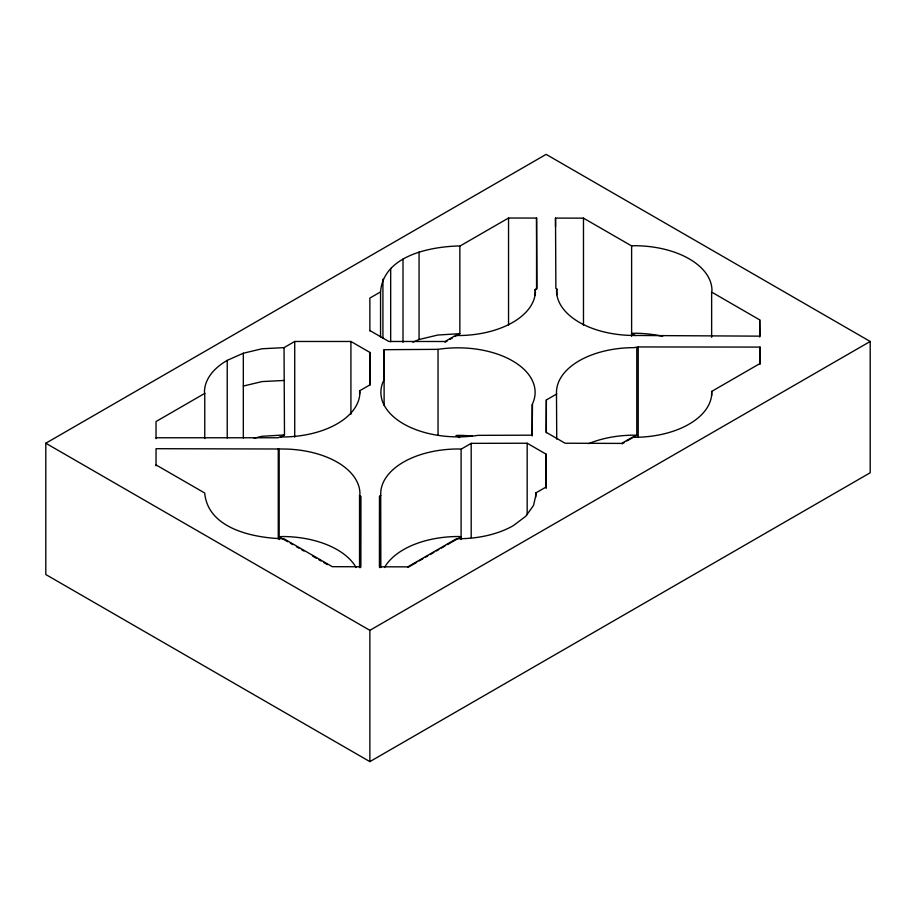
<?xml version="1.0" encoding="UTF-8"?>
<svg xmlns="http://www.w3.org/2000/svg" width="916" height="916" viewBox="0 0 916 916"><rect width="100%" height="100%" fill="white"/><g stroke="black" fill="none" stroke-linecap="round" stroke-linejoin="round"><path stroke-width="1.37" d="M156.041 465.82L156.041 448.703L282.22 449A77.723 44.873 0 0 1 359.942 493.873L359.541 495.625L360.629 496.254L360.56 566.752L332.29 566.683L283.708 538.631L282.22 538.745C252.942 537.726 207.989 528.669 204.692 493.003L156.041 464.927M380.838 495.522L379.579 496.254L379.522 566.798L407.78 566.867L456.74 538.597L458.435 538.722A77.723 44.873 0 0 0 513.395 525.589L525.75 516.292L533.513 505.472L536.169 493.85L535.711 493.003L545.89 487.129L546.131 454.164L527.169 443.23L471.19 443.355L461.103 449.184L458.435 448.977A77.723 44.873 0 0 0 380.713 493.85L380.838 567.531M556.745 393.96L546.348 399.971L546.131 432.283L565.08 443.23L621.609 443.413L632.429 437.172L634.193 437.31A77.654 44.827 0 0 0 711.778 392.437L711.629 391.441L760.28 363.354L760.074 347.084L638.2 346.946L634.067 347.645A77.654 44.827 0 0 0 556.481 392.517L556.745 439.142M535.139 295.147L535.139 289.49L536.913 288.471L536.558 218.065L508.54 218.019L459.855 246.129L457.851 245.98C428.677 246.965 383.3 256.137 380.552 291.918L380.552 337.099M555.52 218.1L555.875 288.471L556.882 289.055L556.527 290.59A77.723 44.873 0 0 0 634.25 335.462L759.937 336.149L759.73 319.902L711.64 292.089L711.972 290.59A77.723 44.873 0 0 0 634.25 245.717L631.616 245.923L583.481 218.145L555.52 218.1L555.52 226.664M532.15 435.89L532.482 403.876A77.104 44.518 0 0 0 438.043 349.351L384.113 349.694L384.113 405.387M45.8 443.23L546.131 154.369L870.2 341.473L870.2 472.77L369.869 761.631L45.8 574.527L45.8 443.23L369.869 630.334L870.2 341.473M359.622 393.64L359.622 390.823L369.904 384.88L369.869 352.408L350.92 341.473L294.723 341.473L284.04 347.645L262.068 348.756L243.324 353.233L227.225 360.366A77.723 44.873 0 0 0 204.463 392.094L204.76 393.388L156.041 421.532L156.041 438.661M380.552 291.918L369.869 298.078L369.869 330.905M280.8 437.058L284.487 434.928L284.04 347.645M444.981 342.252L447.466 340.821M449.939 339.389L452.424 337.958M454.897 336.527L459.855 333.664L459.855 246.129M408.009 567.37L416.654 562.378M419.116 560.958L422.826 558.817M425.299 557.397L427.761 555.966M430.234 554.546L433.944 552.405M436.405 550.974L438.879 549.554M441.352 548.123L445.05 545.982M447.523 544.562L461.103 536.719L458.435 536.513A77.723 44.873 0 0 0 384.514 567.531M622.01 443.813L624.472 442.394M626.945 440.974L636.792 435.283L636.792 347.748M412.887 342.252L419.07 339.515L437.779 335.038L459.855 333.664M243.324 386.06L262.068 381.571L284.04 380.472M254.041 438.203L262.068 436.291L284.487 434.928M156.041 437.756L278.269 437.768L279.941 436.795L282.185 436.966A77.723 44.873 0 0 0 359.908 392.094L359.622 390.823M636.792 435.283L634.067 435.18A77.654 44.827 0 0 0 588.702 443.653M635.303 335.588L631.616 333.447L634.25 333.252A77.723 44.873 0 0 1 662.634 336.355M369.869 330.527L388.831 341.473L445.073 341.496L455.664 335.382L457.851 335.542A77.574 44.781 0 0 0 535.425 290.761L535.139 289.49M459.706 437.653L456.019 435.524L458 435.363A77.104 44.518 0 0 1 472.358 436.142M287.83 541.757L279.174 536.765L282.22 536.536A77.723 44.873 0 0 1 356.141 567.554M290.303 543.188L292.776 544.619M296.486 546.76L298.96 548.18M301.433 549.611L303.906 551.043M312.562 556.035L316.26 558.176M318.734 559.607L321.207 561.027M323.68 562.458L327.39 564.6M532.15 404.494L532.185 435.18L477.957 435.352A77.104 44.518 0 0 1 383.518 380.827L384.113 379.705L384.113 349.694M760.074 347.084L760.074 364.213M759.73 319.902L759.73 337.031M711.64 292.089L711.64 337.271M711.629 391.441L711.629 395.678M638.2 346.946L638.2 436.852M631.616 245.923L631.616 336.275M583.481 218.145L583.481 325.191M556.882 289.055L556.882 294.7M546.348 399.971L546.348 432.787M546.131 454.164L546.131 488.423M536.558 218.065L536.558 289.422M535.711 493.003L535.711 497.239M527.169 443.23L527.169 514.586M508.54 218.019L508.54 325.054M471.19 443.355L471.19 537.555M461.103 449.184L461.103 539.535M438.043 349.351L438.043 434.986M419.07 251.98L419.07 339.515M403.006 259.091L403.006 342.389M390.674 268.365L390.674 341.783M382.922 279.174L382.922 338.462M379.579 496.254L379.579 567.611M369.869 352.408L369.869 385.235M369.869 630.334L369.869 761.631M360.629 496.254L360.629 567.611M359.541 495.625L359.541 567.634M350.92 341.473L350.92 414.261M294.723 341.473L294.723 437.104M279.174 449.229L279.174 539.581M278.269 448.703L278.269 538.619M243.324 353.233L243.324 437.963M227.225 360.366L227.225 438.02M204.76 393.388L204.76 438.569"/></g></svg>
